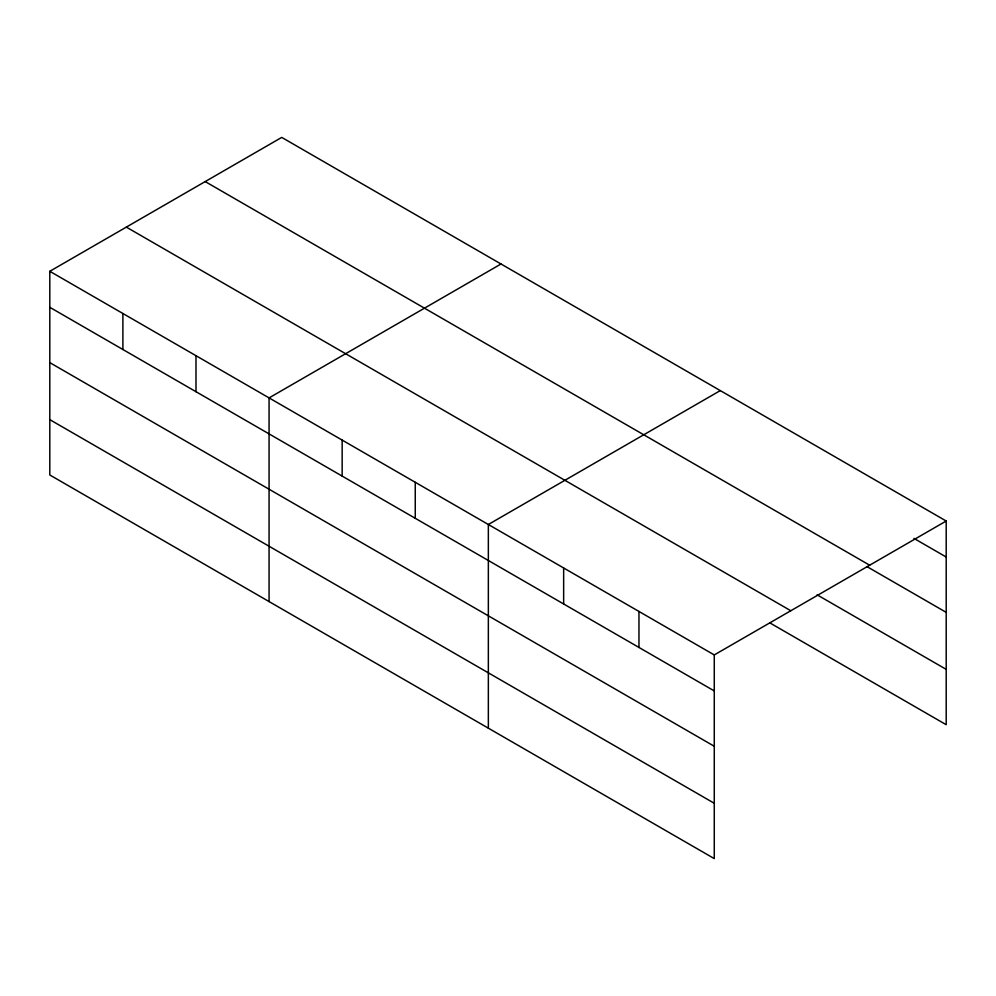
<?xml version="1.0" encoding="UTF-8"?>
<svg xmlns="http://www.w3.org/2000/svg" width="996" height="996" viewBox="0 0 996 996"><rect width="100%" height="100%" fill="white"/><g stroke="black" fill="none" stroke-linecap="round" stroke-linejoin="round"><path stroke-width="1.49" d="M49.8 271.298L714.269 654.932L714.269 858.602L49.8 474.98L49.8 271.298L281.731 137.398L946.2 521.02L946.2 724.702L770.033 622.986M501.013 263.99L269.069 397.902L269.069 601.572M720.282 390.594L488.351 524.494L488.351 728.176M714.269 654.932L946.2 521.02M913.93 538.388L946.2 557.013M205.201 181.583L869.657 565.205M866.856 566.55L946.2 612.353M817.106 594.824L946.2 669.362M126.343 227.113L790.799 610.735M49.8 307.303L714.269 690.925M49.8 362.631L714.269 746.253M49.8 419.64L714.269 803.274M638.959 611.444L638.959 647.45M563.649 567.969L563.649 603.974M415.257 482.301L415.257 518.294M342.163 440.095L342.163 476.088M195.988 355.697L195.988 391.702M122.894 313.503L122.894 349.496"/></g></svg>
